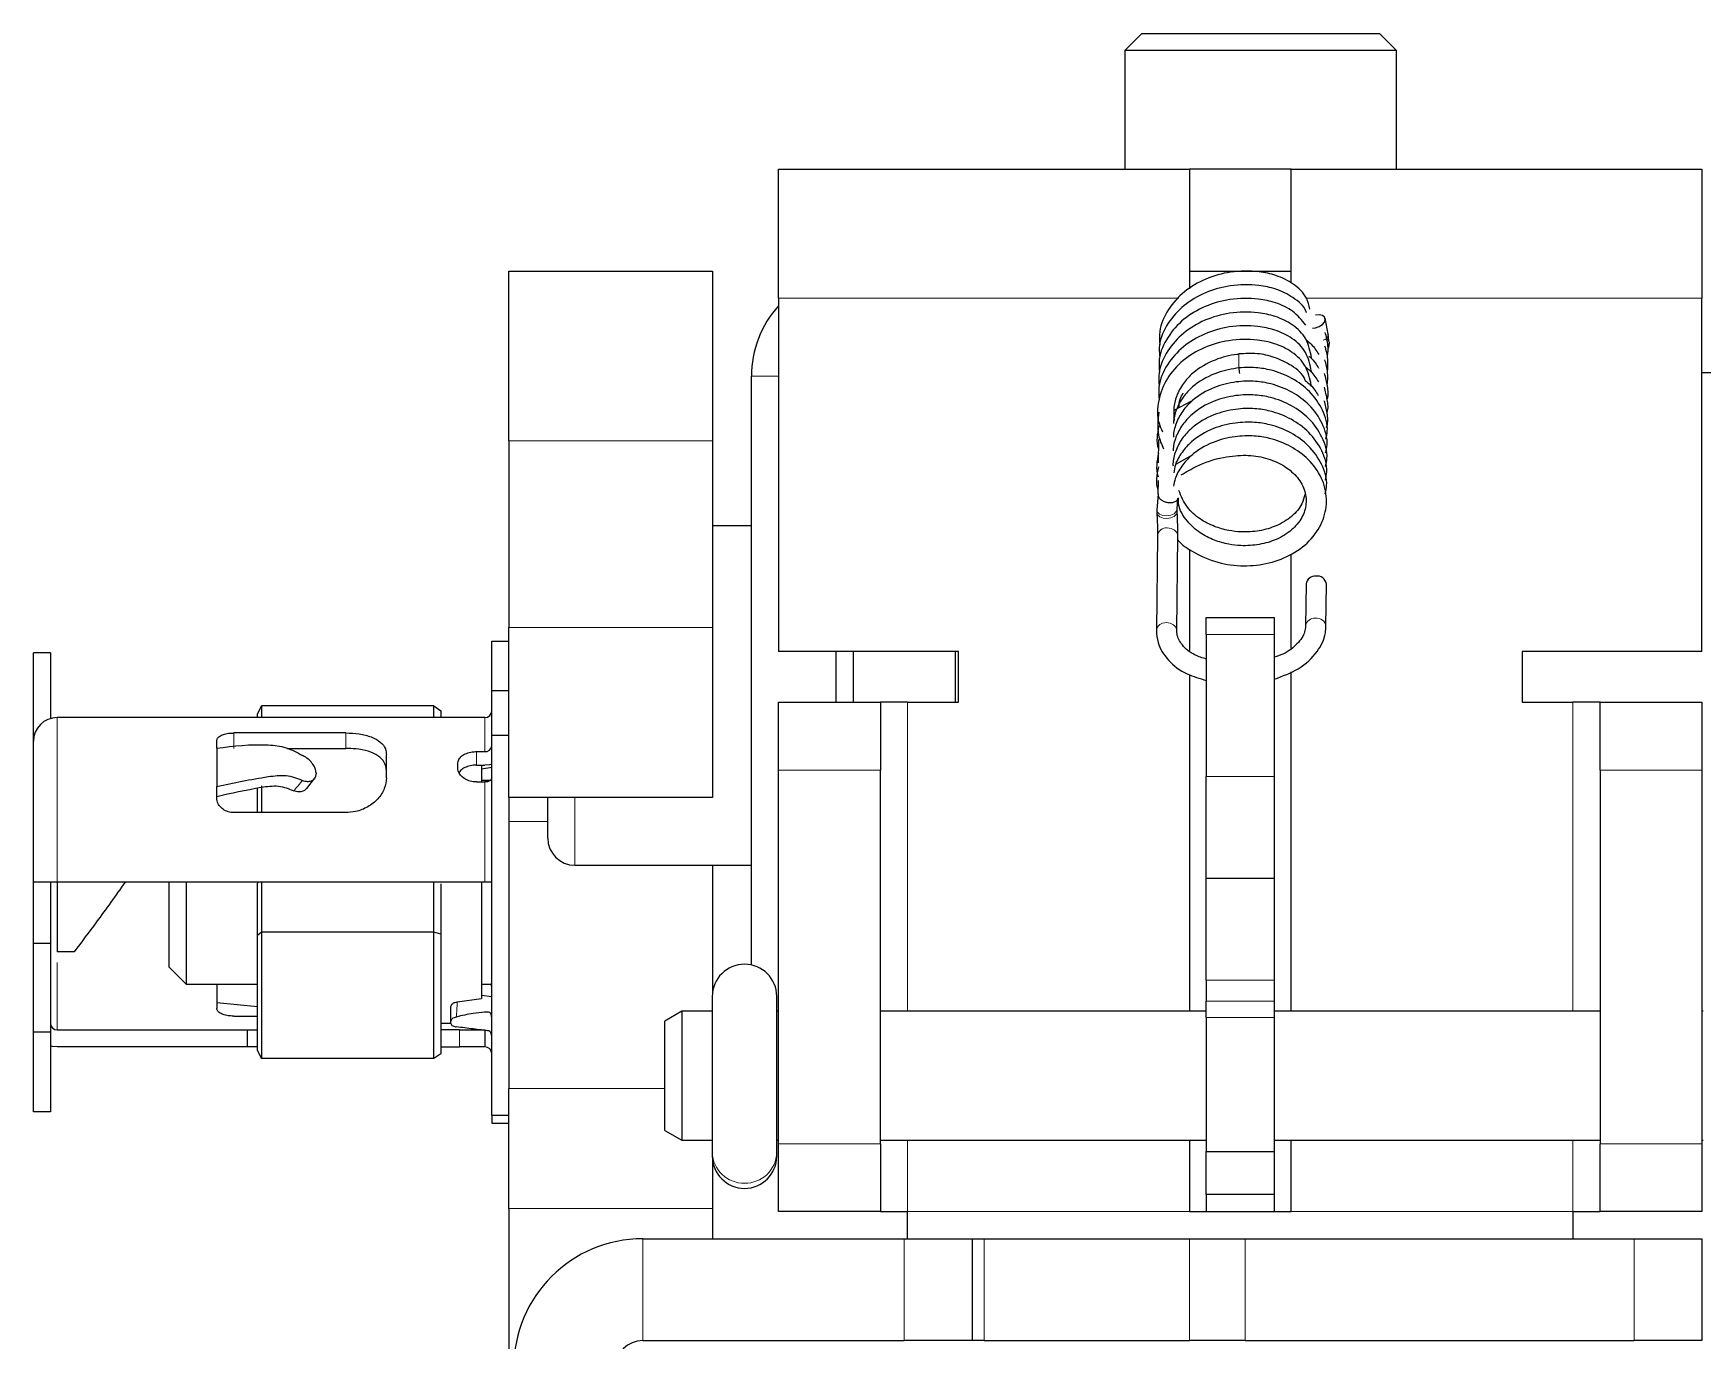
# Model space of a CAD drawing. Header units: millimetres. Extents: x -827 to 1057, y -90 to 1990.
# Drawn here: x -743.2 to -694.03, y -43.74 to -5.24 of the extents above; entities that cross this region are included whole.
import ezdxf

# ---------------------------------------------------------------- set-up
doc = ezdxf.new("R2010")
doc.units = ezdxf.units.MM

msp = doc.modelspace()

# ---------------------------------------------------------------- linework, layer by layer
at = {"color": 7, "linetype": 'Continuous', "lineweight": 25}
for p, q in [((-710.545, -5.237), (-711.045, -5.737)), ((-710.545, -5.237), (-706.741, -5.237)), ((-706.741, -5.237), (-703.545, -5.237)), ((-703.045, -5.737), (-703.545, -5.237)), ((-711.045, -5.737), (-711.045, -9.237)), ((-706.697, -5.737), (-711.045, -5.737)), ((-703.045, -5.737), (-706.697, -5.737)), ((-703.045, -9.237), (-703.045, -5.737)), ((-721.245, -13.037), (-721.245, -9.237)), ((-721.245, -9.237), (-709.145, -9.237)), ((-709.145, -9.237), (-709.145, -12.756)), ((-706.145, -9.237), (-709.145, -9.237)), ((-706.145, -9.237), (-694.045, -9.237)), ((-706.145, -12.579), (-706.145, -9.237)), ((-694.045, -9.237), (-694.045, -13.037)), ((-729.195, -12.237), (-723.195, -12.237)), ((-729.195, -17.237), (-729.195, -12.237)), ((-723.195, -12.237), (-723.195, -17.237)), ((-709.145, -12.237), (-706.145, -12.237)), ((-721.245, -13.037), (-721.245, -23.437)), ((-694.045, -23.437), (-694.045, -13.037)), ((-705.051, -14.095), (-705.146, -13.626)), ((-705.046, -14.174), (-705.051, -14.095)), ((-693.545, -15.237), (-694.045, -15.237)), ((-722.045, -32.674), (-722.045, -15.337)), ((-709.588, -16.338), (-709.069, -16.057)), ((-710.049, -17.199), (-710.061, -17.88)), ((-729.195, -17.237), (-729.195, -22.737)), ((-723.195, -17.237), (-723.195, -22.737)), ((-709.544, -17.925), (-709.028, -17.64)), ((-710.063, -18.408), (-710.069, -18.811)), ((-710.065, -18.799), (-710.106, -19.274)), ((-709.507, -19.241), (-709.48, -18.934)), ((-710.106, -19.274), (-710.101, -19.353)), ((-709.502, -19.319), (-709.507, -19.241)), ((-722.045, -19.737), (-723.195, -19.737)), ((-710.084, -20.034), (-710.116, -22.824)), ((-709.516, -22.831), (-709.484, -20.041)), ((-709.145, -20.425), (-709.145, -23.412)), ((-706.145, -23.339), (-706.145, -20.576)), ((-705.706, -21.453), (-705.72, -22.692)), ((-705.12, -22.699), (-705.106, -21.46)), ((-708.645, -22.437), (-706.645, -22.437)), ((-708.645, -22.937), (-708.645, -22.437)), ((-706.645, -22.437), (-706.645, -22.937)), ((-729.195, -27.737), (-729.195, -22.737)), ((-723.195, -22.737), (-723.195, -27.737)), ((-708.645, -22.937), (-708.645, -27.121)), ((-706.645, -22.937), (-706.645, -27.121)), ((-705.72, -22.68), (-705.72, -22.692)), ((-742.695, -23.479), (-743.195, -23.479)), ((-743.195, -26.087), (-743.195, -23.479)), ((-742.695, -23.479), (-742.695, -25.416)), ((-729.695, -23.137), (-729.195, -23.137)), ((-729.695, -24.604), (-729.695, -23.137)), ((-715.945, -23.437), (-721.245, -23.437)), ((-719.545, -24.937), (-719.545, -23.437)), ((-719.045, -23.437), (-719.045, -24.937)), ((-716.045, -23.437), (-716.045, -24.937)), ((-715.945, -24.937), (-715.945, -23.437)), ((-694.045, -23.437), (-699.345, -23.437)), ((-699.345, -23.437), (-699.345, -24.937)), ((-706.145, -34.037), (-706.145, -24.039)), ((-709.145, -24.122), (-709.145, -34.037)), ((-736.595, -25.291), (-736.48, -25.044)), ((-736.48, -25.044), (-736.48, -25.387)), ((-731.395, -25.044), (-736.48, -25.044)), ((-731.395, -25.387), (-731.395, -25.044)), ((-731.395, -25.044), (-731.195, -25.186)), ((-729.695, -25.915), (-729.695, -24.604)), ((-729.195, -24.604), (-729.695, -24.604)), ((-721.245, -24.937), (-718.245, -24.937)), ((-721.245, -26.937), (-721.245, -24.937)), ((-718.245, -24.937), (-718.245, -26.937)), ((-717.445, -24.937), (-718.245, -24.937)), ((-717.445, -24.937), (-715.945, -24.937)), ((-699.345, -24.937), (-697.845, -24.937)), ((-697.045, -24.937), (-697.845, -24.937)), ((-697.045, -26.937), (-697.045, -24.937)), ((-697.045, -24.937), (-694.045, -24.937)), ((-694.045, -24.937), (-694.045, -26.937)), ((-736.895, -25.387), (-742.495, -25.387)), ((-729.895, -25.387), (-736.895, -25.387)), ((-736.595, -25.387), (-736.595, -25.291)), ((-731.195, -25.186), (-731.195, -25.387)), ((-733.995, -25.841), (-737.295, -25.841)), ((-729.695, -37.095), (-729.695, -25.915)), ((-729.195, -25.915), (-729.695, -25.915)), ((-743.195, -30.237), (-743.195, -26.087)), ((-737.795, -26.289), (-737.795, -26.076)), ((-737.795, -26.289), (-737.795, -27.42)), ((-735.714, -26.294), (-733.995, -26.294)), ((-732.795, -27.163), (-732.795, -26.485)), ((-730.145, -26.389), (-729.895, -26.389)), ((-734.868, -27.016), (-734.868, -27.044)), ((-730.695, -26.867), (-730.695, -26.749)), ((-730.145, -26.786), (-729.895, -26.786)), ((-729.995, -26.786), (-729.995, -27.284)), ((-729.695, -26.86), (-729.995, -26.904)), ((-721.245, -37.937), (-721.245, -26.937)), ((-718.245, -37.937), (-718.245, -26.937)), ((-697.045, -26.937), (-697.045, -37.937)), ((-694.045, -26.937), (-694.045, -37.937)), ((-737.795, -27.745), (-737.795, -27.42)), ((-736.595, -28.187), (-736.595, -27.458)), ((-736.48, -27.397), (-736.48, -28.187)), ((-735.185, -27.52), (-735.148, -27.473)), ((-735.144, -27.476), (-734.912, -27.182)), ((-730.145, -27.284), (-729.895, -27.284)), ((-729.737, -27.237), (-729.995, -27.237)), ((-708.645, -30.121), (-708.645, -27.121)), ((-706.645, -27.121), (-706.645, -30.121)), ((-723.195, -27.737), (-729.195, -27.737)), ((-729.195, -27.737), (-729.195, -28.449)), ((-728.045, -28.937), (-728.045, -27.737)), ((-733.995, -28.187), (-737.295, -28.187)), ((-729.195, -28.449), (-729.195, -36.307)), ((-727.245, -29.737), (-722.045, -29.737)), ((-723.195, -29.737), (-723.195, -33.541)), ((-742.495, -30.237), (-743.195, -30.237)), ((-743.195, -32.043), (-743.195, -30.237)), ((-742.695, -30.237), (-742.695, -32.043)), ((-740.495, -30.237), (-742.495, -30.237)), ((-729.895, -30.237), (-740.495, -30.237)), ((-739.195, -32.737), (-739.195, -30.237)), ((-738.695, -30.237), (-738.695, -33.237)), ((-736.566, -30.237), (-736.595, -30.266)), ((-736.595, -31.805), (-736.595, -30.266)), ((-736.48, -30.237), (-736.48, -31.706)), ((-731.395, -31.706), (-731.395, -30.237)), ((-731.195, -30.283), (-731.195, -31.763)), ((-729.995, -30.237), (-729.995, -33.66)), ((-729.695, -30.237), (-729.895, -30.237)), ((-708.645, -30.121), (-706.645, -30.121)), ((-708.645, -33.121), (-708.645, -30.121)), ((-706.645, -30.121), (-706.645, -33.121)), ((-736.48, -31.706), (-736.595, -31.805)), ((-736.595, -35.183), (-736.595, -31.805)), ((-736.48, -31.706), (-736.48, -35.43)), ((-731.395, -31.706), (-736.48, -31.706)), ((-731.395, -35.43), (-731.395, -31.706)), ((-731.195, -31.763), (-731.395, -31.706)), ((-731.195, -31.763), (-731.195, -35.287)), ((-742.695, -32.043), (-743.195, -32.043)), ((-743.195, -34.653), (-743.195, -32.043)), ((-742.695, -32.043), (-742.695, -34.653)), ((-741.995, -32.287), (-742.495, -32.287)), ((-739.195, -32.737), (-738.695, -33.237)), ((-738.695, -33.237), (-736.595, -33.237)), ((-737.795, -33.237), (-737.795, -33.778)), ((-729.995, -33.237), (-729.695, -33.237)), ((-708.645, -33.121), (-708.645, -33.738)), ((-706.645, -33.121), (-706.645, -33.738)), ((-737.795, -33.778), (-737.795, -33.942)), ((-737.795, -33.778), (-736.595, -33.897)), ((-730.709, -33.76), (-729.995, -33.66)), ((-729.695, -33.613), (-729.995, -33.57)), ((-723.197, -33.602), (-723.197, -38.194)), ((-721.297, -38.194), (-721.297, -33.602)), ((-708.645, -34.221), (-708.645, -33.738)), ((-706.645, -33.738), (-706.645, -34.221)), ((-737.295, -34.179), (-736.595, -34.179)), ((-731.195, -34.387), (-730.895, -34.387)), ((-730.895, -34.399), (-730.895, -34.324)), ((-724.095, -34.037), (-724.595, -34.326)), ((-724.595, -37.548), (-724.595, -34.326)), ((-723.197, -34.037), (-724.095, -34.037)), ((-724.095, -34.037), (-724.095, -37.837)), ((-721.245, -34.037), (-721.297, -34.037)), ((-708.645, -34.037), (-718.245, -34.037)), ((-708.645, -34.221), (-708.645, -38.163)), ((-697.045, -34.037), (-706.645, -34.037)), ((-706.645, -34.221), (-706.645, -38.163)), ((-694.007, -34.037), (-694.045, -34.037)), ((-743.195, -36.995), (-743.195, -34.653)), ((-742.695, -34.653), (-743.195, -34.653)), ((-742.695, -34.653), (-742.695, -36.995)), ((-742.495, -34.587), (-736.895, -34.587)), ((-736.895, -34.587), (-736.895, -35.087)), ((-736.895, -34.587), (-736.595, -34.587)), ((-730.645, -34.587), (-731.195, -34.587)), ((-730.645, -34.587), (-729.895, -34.587)), ((-729.895, -34.587), (-729.895, -35.087)), ((-736.895, -35.087), (-742.495, -35.087)), ((-736.595, -35.087), (-736.895, -35.087)), ((-736.48, -35.43), (-736.595, -35.183)), ((-731.195, -35.287), (-731.395, -35.43)), ((-731.195, -35.087), (-730.645, -35.087)), ((-729.895, -35.087), (-730.645, -35.087)), ((-731.395, -35.43), (-736.48, -35.43)), ((-729.195, -39.843), (-729.195, -36.307)), ((-742.695, -36.995), (-743.195, -36.995)), ((-729.695, -37.095), (-729.195, -37.095)), ((-729.695, -37.095), (-729.695, -37.337)), ((-729.695, -37.337), (-729.195, -37.337)), ((-724.595, -37.548), (-724.095, -37.837)), ((-724.095, -37.837), (-723.197, -37.837)), ((-721.297, -37.837), (-721.245, -37.837)), ((-718.245, -37.837), (-708.645, -37.837)), ((-709.145, -37.837), (-709.145, -39.937)), ((-706.645, -37.837), (-697.045, -37.837)), ((-706.145, -39.937), (-706.145, -37.837)), ((-694.045, -37.837), (-694.007, -37.837)), ((-723.197, -38.194), (-723.197, -38.302)), ((-721.297, -38.302), (-721.297, -38.194)), ((-721.245, -39.937), (-721.245, -37.937)), ((-718.245, -37.937), (-718.245, -39.937)), ((-708.645, -38.163), (-706.645, -38.163)), ((-708.645, -39.437), (-708.645, -38.163)), ((-706.645, -38.163), (-706.645, -39.437)), ((-697.045, -39.937), (-697.045, -37.937)), ((-694.045, -37.937), (-694.045, -39.937)), ((-723.195, -38.363), (-723.195, -39.843)), ((-706.645, -39.437), (-708.645, -39.437)), ((-708.645, -39.437), (-708.645, -39.937)), ((-706.645, -39.437), (-706.645, -39.937)), ((-729.195, -39.843), (-729.195, -44.46)), ((-723.195, -39.843), (-723.195, -40.737)), ((-718.245, -39.937), (-721.245, -39.937)), ((-718.245, -39.937), (-717.445, -39.937)), ((-717.445, -40.737), (-717.445, -39.937)), ((-709.145, -39.937), (-708.645, -39.937)), ((-708.645, -39.937), (-706.645, -39.937)), ((-706.645, -39.937), (-706.145, -39.937)), ((-697.845, -39.937), (-697.845, -40.737)), ((-697.845, -39.937), (-697.045, -39.937)), ((-694.045, -39.937), (-697.045, -39.937)), ((-725.245, -40.737), (-717.545, -40.737)), ((-717.545, -40.737), (-715.545, -40.737)), ((-715.545, -40.737), (-715.545, -43.737)), ((-715.545, -40.737), (-715.184, -40.737)), ((-715.184, -40.737), (-709.142, -40.737)), ((-709.142, -40.737), (-707.504, -40.737)), ((-707.504, -40.737), (-696.045, -40.737)), ((-696.045, -40.737), (-694.045, -40.737)), ((-694.045, -40.737), (-694.045, -43.737)), ((-725.245, -43.737), (-717.545, -43.737)), ((-715.545, -43.737), (-717.545, -43.737)), ((-715.184, -43.737), (-715.545, -43.737)), ((-715.184, -43.737), (-709.142, -43.737)), ((-707.504, -43.737), (-709.142, -43.737)), ((-707.504, -43.737), (-696.045, -43.737)), ((-694.045, -43.737), (-696.045, -43.737))]:
    msp.add_line(p, q, dxfattribs=at)
at = {"color": 8, "linetype": 'Continuous', "lineweight": 18}
for p, q in [((-709.458, -13.037), (-721.245, -13.037)), ((-694.045, -13.037), (-705.695, -13.037)), ((-721.245, -15.337), (-722.045, -15.337)), ((-723.195, -17.237), (-729.195, -17.237)), ((-729.195, -22.737), (-723.195, -22.737)), ((-706.645, -22.937), (-708.645, -22.937)), ((-717.445, -34.037), (-717.445, -24.937)), ((-697.845, -24.937), (-697.845, -34.037)), ((-742.495, -25.387), (-742.495, -30.237)), ((-729.895, -26.389), (-729.895, -25.387)), ((-737.295, -25.841), (-737.295, -26.294)), ((-733.995, -26.294), (-733.995, -25.841)), ((-730.145, -26.389), (-730.145, -26.786)), ((-718.245, -26.937), (-721.245, -26.937)), ((-694.045, -26.937), (-697.045, -26.937)), ((-729.895, -30.237), (-729.895, -27.284)), ((-708.645, -27.121), (-706.645, -27.121)), ((-727.245, -27.737), (-727.245, -29.737)), ((-728.045, -28.449), (-729.195, -28.449)), ((-742.495, -32.596), (-742.495, -34.587)), ((-706.645, -33.121), (-708.645, -33.121)), ((-708.645, -33.738), (-706.645, -33.738)), ((-706.645, -34.221), (-708.645, -34.221)), ((-730.645, -35.087), (-730.645, -34.587)), ((-729.195, -36.307), (-724.595, -36.307)), ((-717.445, -39.937), (-717.445, -37.837)), ((-697.845, -37.837), (-697.845, -39.937)), ((-721.245, -37.937), (-718.245, -37.937)), ((-697.045, -37.937), (-694.045, -37.937)), ((-723.195, -39.843), (-729.195, -39.843)), ((-709.145, -39.937), (-717.445, -39.937)), ((-697.845, -39.937), (-706.145, -39.937)), ((-725.245, -43.737), (-725.245, -40.737)), ((-717.545, -43.737), (-717.545, -40.737)), ((-715.184, -40.737), (-715.184, -43.737)), ((-709.142, -43.737), (-709.142, -40.737)), ((-707.504, -40.737), (-707.504, -43.737)), ((-696.045, -43.737), (-696.045, -40.737))]:
    msp.add_line(p, q, dxfattribs=at)
at = {"color": 7, "linetype": 'Continuous', "lineweight": 25, "flags": 128}
for points in [[(-705.519, -13.919), (-705.432, -13.911), (-705.321, -13.874), (-705.226, -13.813), (-705.163, -13.74), (-705.14, -13.664), (-705.161, -13.598), (-705.223, -13.55), (-705.317, -13.53), (-705.427, -13.54), (-705.427, -13.54)], [(-729.695, -26.763), (-729.758, -26.775), (-729.895, -26.786)], [(-729.695, -27.163), (-729.699, -27.186), (-729.71, -27.209), (-729.729, -27.23), (-729.754, -27.249), (-729.784, -27.264), (-729.819, -27.275), (-729.856, -27.282), (-729.895, -27.284)], [(-742.495, -35.087), (-742.632, -35.073), (-742.695, -35.058)]]:
    msp.add_lwpolyline(points, dxfattribs=at)
at = {"color": 8, "linetype": 'Continuous', "lineweight": 18, "flags": 128}
for points in [[(-710.106, -19.274), (-710.084, -19.337), (-710.02, -19.395), (-709.923, -19.433), (-709.808, -19.443)], [(-710.101, -19.353), (-710.08, -19.415), (-710.015, -19.474), (-709.919, -19.511), (-709.804, -19.522)], [(-709.808, -19.443), (-709.694, -19.426), (-709.596, -19.383), (-709.53, -19.32), (-709.507, -19.248), (-709.507, -19.242)], [(-709.804, -19.522), (-709.689, -19.504), (-709.591, -19.461), (-709.526, -19.399), (-709.502, -19.327), (-709.502, -19.319)], [(-709.797, -19.803), (-709.681, -19.817), (-709.581, -19.865), (-709.512, -19.94), (-709.484, -20.029), (-709.484, -20.041)], [(-709.829, -22.592), (-709.713, -22.607), (-709.613, -22.655), (-709.544, -22.729), (-709.516, -22.818), (-709.516, -22.828)]]:
    msp.add_lwpolyline(points, dxfattribs=at)
at = {"color": 7, "linetype": 'Continuous', "lineweight": 25}
for centre, radius, start, end in [((-718.945, -15.337), 3.1, 137.8966, 180), ((-706.638, -15.078), 1.046, 179.973, 189.7354), ((-705.44, -21.489), 0.269, 85.5691, 172.3026), ((-705.377, -21.491), 0.273, 6.6151, 98.7402), ((-742.495, -26.087), 0.7, 90, 180), ((-729.895, -25.187), 0.2, 270, 0), ((-729.877, -26.207), 0.183, 264.1876, 352.6661), ((-727.245, -28.937), 0.8, 180, 270), ((-722.247, -33.602), 0.95, 0, 180), ((-729.794, -33.318), 0.0996, 3.9279, 54.4668), ((-742.495, -34.387), 0.2, 180, 270), ((-729.895, -35.287), 0.2, 0, 90), ((-722.247, -38.302), 0.95, 180, 0), ((-725.245, -44.537), 3.8, 90, 180), ((-725.245, -44.537), 0.8, 90, 180)]:
    msp.add_arc(centre, radius, start, end, dxfattribs=at)
at = {"color": 8, "linetype": 'Continuous', "lineweight": 18}
for centre, radius, start, end in [((-705.244, -14.081), 0.194, 281.1668, 355.7803), ((-705.193, -14.176), 0.147, 305.3795, 0.9915), ((-701.895, -14.772), 5.797, 179.2385, 183.0182), ((-709.817, -20.07), 0.269, 85.5691, 172.3026), ((-709.85, -22.86), 0.269, 85.5707, 172.2847), ((-705.453, -22.731), 0.272, 85.8485, 169.1064), ((-705.392, -22.731), 0.273, 6.6252, 98.7392), ((-722.268, -38.171), 0.929, 181.3842, 271.3203), ((-722.226, -38.171), 0.929, 268.6797, 358.6158)]:
    msp.add_arc(centre, radius, start, end, dxfattribs=at)
at = {"color": 7, "linetype": 'Continuous', "lineweight": 25}
for points, knots in [([(-705.599, -13.355), (-705.623, -13.245), (-705.689, -12.951), (-706.051, -12.61), (-706.55, -12.36), (-707.181, -12.221), (-707.913, -12.231), (-708.676, -12.444), (-709.319, -12.825), (-709.794, -13.36), (-710.049, -13.916), (-710.027, -14.276), (-710.019, -14.408)], [0, 0, 0, 0, 0.063333, 0.16851, 0.262688, 0.342003, 0.46736, 0.58109, 0.694609, 0.810179, 0.930447, 1, 1, 1, 1]), ([(-705.696, -13.458), (-705.698, -13.45), (-705.754, -13.264), (-706.069, -13.014), (-706.557, -12.76), (-707.192, -12.624), (-707.922, -12.635), (-708.685, -12.849), (-709.328, -13.231), (-709.799, -13.767), (-710.048, -14.297), (-710.03, -14.631), (-710.024, -14.737)], [0, 0, 0, 0, 0.004993, 0.1184, 0.219918, 0.305422, 0.440621, 0.56324, 0.685592, 0.810243, 0.939925, 1, 1, 1, 1]), ([(-705.715, -13.831), (-705.832, -13.683), (-706.054, -13.403), (-706.572, -13.164), (-707.199, -13.026), (-707.932, -13.039), (-708.694, -13.254), (-709.336, -13.637), (-709.808, -14.173), (-710.06, -14.728), (-710.037, -15.087), (-710.028, -15.217)], [0, 0, 0, 0, 0.111414, 0.212113, 0.296936, 0.431116, 0.552769, 0.67412, 0.797839, 0.926514, 1, 1, 1, 1]), ([(-705.544, -14.79), (-705.584, -14.597), (-705.662, -14.219), (-706.073, -13.81), (-706.579, -13.564), (-707.21, -13.429), (-707.942, -13.442), (-708.704, -13.659), (-709.344, -14.042), (-709.815, -14.58), (-710.065, -15.135), (-710.041, -15.493), (-710.033, -15.622)], [0, 0, 0, 0, 0.105289, 0.205903, 0.295917, 0.37175, 0.491758, 0.600525, 0.708989, 0.819647, 0.934706, 1, 1, 1, 1]), ([(-705.553, -15.596), (-705.595, -15.401), (-705.675, -15.021), (-706.09, -14.611), (-706.597, -14.367), (-707.23, -14.233), (-707.961, -14.249), (-708.723, -14.468), (-709.358, -14.854), (-709.839, -15.394), (-710.08, -16.037), (-710.109, -16.594), (-709.976, -16.886), (-709.938, -16.968)], [0, 0, 0, 0, 0.097442, 0.189485, 0.271783, 0.341134, 0.450972, 0.550456, 0.6496, 0.750897, 0.856158, 0.95975, 1, 1, 1, 1]), ([(-705.549, -15.193), (-705.589, -14.999), (-705.668, -14.62), (-706.081, -14.21), (-706.588, -13.966), (-707.22, -13.831), (-707.952, -13.846), (-708.713, -14.064), (-709.353, -14.448), (-709.822, -14.986), (-710.071, -15.541), (-710.046, -15.898), (-710.037, -16.027)], [0, 0, 0, 0, 0.1058838, 0.2064801, 0.2964527, 0.37226, 0.492276, 0.6010148, 0.7094154, 0.8200901, 0.9351311, 1, 1, 1, 1]), ([(-705.071, -14.737), (-705.062, -14.634), (-705.041, -14.401), (-705.109, -14.17), (-705.147, -14.042)], [0, 0, 0, 0, 0.443375, 1, 1, 1, 1]), ([(-705.035, -14.315), (-705.035, -14.315), (-705.035, -14.315), (-705.037, -14.294), (-705.041, -14.25), (-705.045, -14.199), (-705.046, -14.174)], [0, 0, 0, 0, 0.09133, 0.306343, 0.65458, 1, 1, 1, 1]), ([(-707.692, -14.693), (-707.708, -14.694), (-707.946, -14.711), (-708.431, -14.841), (-708.978, -15.152), (-709.34, -15.545), (-709.538, -15.911), (-709.62, -16.299), (-709.602, -16.524), (-709.593, -16.637)], [0, 0, 0, 0, 0.0151647, 0.2172605, 0.4503418, 0.5825496, 0.7206233, 0.8592288, 1, 1, 1, 1]), ([(-705.732, -15.458), (-705.735, -15.45), (-705.793, -15.265), (-706.112, -15.017), (-706.604, -14.771), (-707.145, -14.647), (-707.506, -14.667), (-707.689, -14.678)], [0, 0, 0, 0, 0.01249, 0.301593, 0.560015, 0.777814, 1, 1, 1, 1]), ([(-705.696, -14.271), (-705.647, -14.311), (-705.494, -14.436), (-705.398, -14.587), (-705.333, -14.69)], [0, 0, 0, 0, 0.3180891, 1, 1, 1, 1]), ([(-705.627, -14.737), (-705.605, -14.755), (-705.479, -14.861), (-705.401, -14.988), (-705.337, -15.093)], [0, 0, 0, 0, 0.174816, 1, 1, 1, 1]), ([(-705.077, -15.199), (-705.066, -15.075), (-705.043, -14.822), (-705.115, -14.572), (-705.151, -14.445)], [0, 0, 0, 0, 0.492215, 1, 1, 1, 1]), ([(-705.064, -14.526), (-705.059, -14.517), (-705.045, -14.494), (-705.034, -14.457), (-705.027, -14.423), (-705.023, -14.393), (-705.021, -14.364), (-705.02, -14.334), (-705.02, -14.319)], [0, 0, 0, 0, 0.097418, 0.258661, 0.384306, 0.517978, 0.767153, 1, 1, 1, 1]), ([(-705.125, -17.192), (-705.107, -17.113), (-705.041, -16.824), (-705.194, -16.322), (-705.561, -15.783), (-706.101, -15.38), (-706.661, -15.156), (-707.215, -15.066), (-707.782, -15.082), (-708.442, -15.241), (-708.986, -15.558), (-709.349, -15.951), (-709.54, -16.314), (-709.613, -16.591), (-709.608, -16.714), (-709.607, -16.724)], [0, 0, 0, 0, 0.042308, 0.15415, 0.2638, 0.362621, 0.46011, 0.525142, 0.605685, 0.698744, 0.806146, 0.867056, 0.930656, 0.994491, 1, 1, 1, 1]), ([(-705.767, -15.021), (-705.698, -15.077), (-705.52, -15.219), (-705.41, -15.391), (-705.342, -15.496)], [0, 0, 0, 0, 0.391046, 1, 1, 1, 1]), ([(-705.081, -15.602), (-705.07, -15.477), (-705.047, -15.224), (-705.12, -14.973), (-705.156, -14.848)], [0, 0, 0, 0, 0.497485, 1, 1, 1, 1]), ([(-705.13, -17.594), (-705.112, -17.514), (-705.046, -17.224), (-705.2, -16.721), (-705.569, -16.182), (-706.11, -15.781), (-706.67, -15.558), (-707.225, -15.469), (-707.792, -15.486), (-708.451, -15.645), (-708.995, -15.963), (-709.357, -16.357), (-709.547, -16.721), (-709.619, -16.995), (-709.614, -17.117), (-709.614, -17.125)], [0, 0, 0, 0, 0.0427725, 0.1546872, 0.2643743, 0.3632218, 0.4607896, 0.5258585, 0.6064299, 0.6994983, 0.8069872, 0.8679354, 0.9315648, 0.9954165, 1, 1, 1, 1]), ([(-705.732, -15.458), (-705.678, -15.502), (-705.515, -15.633), (-705.414, -15.792), (-705.347, -15.899)], [0, 0, 0, 0, 0.334031, 1, 1, 1, 1]), ([(-705.09, -16.406), (-705.09, -16.405), (-705.042, -16.284), (-705.073, -16.023), (-705.135, -15.776), (-705.165, -15.653)], [0, 0, 0, 0, 0.002516, 0.506423, 1, 1, 1, 1]), ([(-705.085, -16.005), (-705.085, -16.005), (-705.038, -15.884), (-705.068, -15.623), (-705.13, -15.374), (-705.161, -15.251)], [0, 0, 0, 0, 0.000172, 0.502667, 1, 1, 1, 1]), ([(-705.134, -17.996), (-705.116, -17.915), (-705.051, -17.624), (-705.207, -17.12), (-705.577, -16.582), (-706.119, -16.182), (-706.68, -15.959), (-707.235, -15.871), (-707.802, -15.889), (-708.461, -16.049), (-709.004, -16.369), (-709.365, -16.763), (-709.554, -17.127), (-709.626, -17.4), (-709.62, -17.52), (-709.62, -17.527)], [0, 0, 0, 0, 0.043237, 0.1552257, 0.2649495, 0.3638258, 0.4614723, 0.5265782, 0.6071782, 0.7002566, 0.8078339, 0.8688208, 0.9324793, 0.9963487, 1, 1, 1, 1]), ([(-709.447, -16.262), (-709.447, -16.175), (-709.447, -16.021), (-709.36, -15.885), (-709.322, -15.825)], [0, 0, 0, 0, 0.563743, 1, 1, 1, 1]), ([(-705.109, -16.842), (-705.103, -16.829), (-705.049, -16.696), (-705.076, -16.424), (-705.139, -16.178), (-705.17, -16.056)], [0, 0, 0, 0, 0.051584, 0.533192, 1, 1, 1, 1]), ([(-710.039, -16.393), (-710.07, -16.62), (-710.119, -16.991), (-709.964, -17.339), (-709.904, -17.474)], [0, 0, 0, 0, 0.612736, 1, 1, 1, 1]), ([(-705.139, -18.397), (-705.121, -18.315), (-705.056, -18.024), (-705.213, -17.52), (-705.585, -16.982), (-706.127, -16.582), (-706.689, -16.361), (-707.245, -16.273), (-707.812, -16.292), (-708.47, -16.454), (-709.013, -16.774), (-709.373, -17.169), (-709.562, -17.533), (-709.634, -17.819), (-709.626, -17.951), (-709.625, -17.97)], [0, 0, 0, 0, 0.043364, 0.154562, 0.263475, 0.361617, 0.458588, 0.523228, 0.603234, 0.695603, 0.802439, 0.862993, 0.926189, 0.989583, 1, 1, 1, 1]), ([(-705.143, -18.799), (-705.125, -18.716), (-705.061, -18.423), (-705.219, -17.919), (-705.593, -17.382), (-706.136, -16.983), (-706.699, -16.763), (-707.254, -16.676), (-707.821, -16.696), (-708.479, -16.858), (-709.023, -17.18), (-709.378, -17.574), (-709.56, -17.899), (-709.592, -18.104), (-709.605, -18.184)], [0, 0, 0, 0, 0.04529, 0.16028, 0.272871, 0.374324, 0.474616, 0.541455, 0.624163, 0.719631, 0.830128, 0.892746, 0.958084, 1, 1, 1, 1]), ([(-710.044, -16.796), (-710.09, -17.026), (-710.137, -17.26), (-710.055, -17.48), (-710.054, -17.483)], [0, 0, 0, 0, 0.985359, 1, 1, 1, 1]), ([(-709.485, -20.156), (-709.48, -20.162), (-709.374, -20.296), (-708.987, -20.55), (-708.345, -20.842), (-707.546, -20.947), (-706.784, -20.862), (-706.084, -20.588), (-705.521, -20.145), (-705.168, -19.572), (-705.064, -18.94), (-705.216, -18.319), (-705.603, -17.781), (-706.144, -17.384), (-706.708, -17.164), (-707.264, -17.078), (-707.831, -17.099), (-708.488, -17.263), (-709.032, -17.585), (-709.386, -17.98), (-709.564, -18.299), (-709.596, -18.499), (-709.608, -18.573)], [0, 0, 0, 0, 0.002052, 0.044802, 0.111657, 0.171853, 0.231635, 0.292253, 0.355355, 0.417763, 0.478389, 0.541427, 0.60313, 0.658728, 0.713717, 0.750355, 0.795682, 0.847989, 0.908576, 0.942903, 0.978714, 1, 1, 1, 1]), ([(-710.053, -17.602), (-710.1, -17.835), (-710.147, -18.071), (-710.064, -18.292), (-710.063, -18.294)], [0, 0, 0, 0, 0.989365, 1, 1, 1, 1]), ([(-709.381, -18.237), (-709.234, -18.15), (-708.862, -17.93), (-708.324, -17.744), (-707.808, -17.671), (-707.384, -17.653), (-706.888, -17.723), (-706.37, -17.941), (-705.971, -18.267), (-705.732, -18.665), (-705.679, -19.09), (-705.808, -19.507), (-706.111, -19.876), (-706.554, -20.15), (-707.077, -20.307), (-707.566, -20.338), (-708.015, -20.286), (-708.429, -20.168), (-708.862, -19.946), (-709.24, -19.593), (-709.473, -19.221), (-709.466, -18.981), (-709.465, -18.918)], [0, 0, 0, 0, 0.055596, 0.140078, 0.172952, 0.200821, 0.255696, 0.31011, 0.365013, 0.421726, 0.477431, 0.531435, 0.587776, 0.643286, 0.693678, 0.74371, 0.77672, 0.816999, 0.86302, 0.916065, 0.978165, 1, 1, 1, 1]), ([(-710.058, -18.005), (-710.105, -18.24), (-710.152, -18.476), (-710.068, -18.698), (-710.067, -18.7)], [0, 0, 0, 0, 0.991326, 1, 1, 1, 1]), ([(-710.06, -18.8), (-710.063, -18.808), (-710.076, -18.837), (-710.051, -18.899), (-709.989, -18.969), (-709.89, -19.027), (-709.813, -19.044), (-709.775, -19.052)], [0, 0, 0, 0, 0.077645, 0.308234, 0.538823, 0.769411, 1, 1, 1, 1]), ([(-709.775, -19.052), (-709.736, -19.055), (-709.658, -19.061), (-709.561, -19.032), (-709.495, -18.984), (-709.486, -18.942), (-709.482, -18.923)], [0, 0, 0, 0, 0.262864, 0.525728, 0.788592, 1, 1, 1, 1]), ([(-705.744, -18.818), (-705.766, -18.911), (-705.822, -19.146), (-706.113, -19.475), (-706.552, -19.748), (-707.076, -19.905), (-707.565, -19.935), (-708.014, -19.882), (-708.429, -19.763), (-708.856, -19.54), (-709.256, -19.188), (-709.386, -18.87), (-709.456, -18.699)], [0, 0, 0, 0, 0.076825, 0.193273, 0.307965, 0.41208, 0.515503, 0.583722, 0.666946, 0.762009, 0.871666, 1, 1, 1, 1]), ([(-710.101, -19.353), (-710.099, -19.405), (-710.094, -19.508), (-710.087, -19.695), (-710.084, -19.866), (-710.083, -19.978), (-710.083, -20.023), (-710.084, -20.034)], [0, 0, 0, 0, 0.24166, 0.475271, 0.711669, 0.92868, 1, 1, 1, 1]), ([(-709.484, -20.041), (-709.483, -19.994), (-709.483, -19.897), (-709.487, -19.7), (-709.494, -19.493), (-709.499, -19.377), (-709.502, -19.319)], [0, 0, 0, 0, 0.243086, 0.500781, 0.748307, 1, 1, 1, 1]), ([(-710.116, -22.824), (-710.106, -22.944), (-710.08, -23.258), (-709.786, -23.719), (-709.289, -24.109), (-708.841, -24.236), (-708.645, -24.292)], [0, 0, 0, 0, 0.178356, 0.465165, 0.765567, 1, 1, 1, 1]), ([(-708.645, -23.666), (-708.76, -23.629), (-709.074, -23.53), (-709.385, -23.247), (-709.508, -23.002), (-709.514, -22.864), (-709.516, -22.831)], [0, 0, 0, 0, 0.20072, 0.544447, 0.889913, 1, 1, 1, 1]), ([(-705.72, -22.692), (-705.726, -22.75), (-705.742, -22.916), (-705.937, -23.21), (-706.273, -23.486), (-706.558, -23.581), (-706.645, -23.61)], [0, 0, 0, 0, 0.186073, 0.531266, 0.856526, 1, 1, 1, 1]), ([(-706.645, -24.258), (-706.397, -24.165), (-705.877, -23.971), (-705.357, -23.483), (-705.141, -23.024), (-705.124, -22.765), (-705.12, -22.699)], [0, 0, 0, 0, 0.296749, 0.621112, 0.904633, 1, 1, 1, 1]), ([(-737.795, -26.076), (-737.79, -26.048), (-737.779, -25.991), (-737.693, -25.921), (-737.567, -25.871), (-737.426, -25.845), (-737.332, -25.842), (-737.295, -25.841)], [0, 0, 0, 0, 0.214373, 0.428779, 0.642592, 0.856666, 1, 1, 1, 1]), ([(-733.995, -25.841), (-733.86, -25.847), (-733.591, -25.858), (-733.231, -25.949), (-732.962, -26.098), (-732.816, -26.285), (-732.801, -26.426), (-732.795, -26.485)], [0, 0, 0, 0, 0.213238, 0.42649, 0.63916, 0.849598, 1, 1, 1, 1]), ([(-737.795, -26.289), (-737.296, -26.226), (-736.625, -26.141), (-735.731, -26.246), (-735.426, -26.418), (-735.271, -26.505)], [0, 0, 0, 0, 0.587693, 0.790818, 1, 1, 1, 1]), ([(-734.868, -27.016), (-734.873, -26.974), (-734.882, -26.891), (-734.958, -26.755), (-735.069, -26.632), (-735.181, -26.549), (-735.25, -26.515), (-735.271, -26.505)], [0, 0, 0, 0, 0.225883, 0.451767, 0.67765, 0.903524, 1, 1, 1, 1]), ([(-732.795, -26.955), (-732.807, -26.869), (-732.832, -26.698), (-733.03, -26.503), (-733.326, -26.371), (-733.665, -26.305), (-733.896, -26.297), (-733.995, -26.294)], [0, 0, 0, 0, 0.212376, 0.424979, 0.633479, 0.843609, 1, 1, 1, 1]), ([(-730.695, -26.749), (-730.689, -26.706), (-730.677, -26.621), (-730.583, -26.514), (-730.444, -26.436), (-730.289, -26.395), (-730.186, -26.391), (-730.145, -26.389)], [0, 0, 0, 0, 0.214305, 0.42865, 0.642279, 0.856223, 1, 1, 1, 1]), ([(-730.145, -27.284), (-730.207, -27.28), (-730.331, -27.27), (-730.495, -27.195), (-730.62, -27.088), (-730.686, -26.971), (-730.692, -26.897), (-730.695, -26.867)], [0, 0, 0, 0, 0.214393, 0.428789, 0.643061, 0.856854, 1, 1, 1, 1]), ([(-730.145, -26.786), (-730.207, -26.789), (-730.331, -26.797), (-730.493, -26.856), (-730.607, -26.929), (-730.639, -26.991), (-730.65, -27.013)], [0, 0, 0, 0, 0.2812395, 0.562484, 0.8435271, 1, 1, 1, 1]), ([(-737.795, -27.42), (-737.296, -27.312), (-736.625, -27.166), (-735.731, -27.055), (-735.426, -27.177), (-735.271, -27.239)], [0, 0, 0, 0, 0.587693, 0.790818, 1, 1, 1, 1]), ([(-737.795, -27.71), (-737.366, -27.613), (-736.774, -27.479), (-735.96, -27.364), (-735.669, -27.485), (-735.521, -27.546)], [0, 0, 0, 0, 0.56666, 0.780905, 1, 1, 1, 1]), ([(-735.185, -27.52), (-735.192, -27.525), (-735.227, -27.551), (-735.312, -27.578), (-735.426, -27.573), (-735.498, -27.552), (-735.521, -27.546)], [0, 0, 0, 0, 0.0886958, 0.4577393, 0.8266943, 1, 1, 1, 1]), ([(-735.271, -27.239), (-735.223, -27.251), (-735.125, -27.275), (-735, -27.255), (-734.91, -27.194), (-734.872, -27.116), (-734.869, -27.061), (-734.868, -27.044)], [0, 0, 0, 0, 0.225867, 0.451734, 0.677598, 0.903479, 1, 1, 1, 1]), ([(-732.795, -27.163), (-732.807, -27.27), (-732.832, -27.482), (-733.032, -27.788), (-733.33, -28.029), (-733.668, -28.166), (-733.898, -28.181), (-733.995, -28.187)], [0, 0, 0, 0, 0.2128333, 0.4258501, 0.6355415, 0.8465873, 1, 1, 1, 1]), ([(-737.295, -28.187), (-737.351, -28.182), (-737.464, -28.172), (-737.613, -28.094), (-737.726, -27.981), (-737.786, -27.857), (-737.793, -27.777), (-737.795, -27.745)], [0, 0, 0, 0, 0.214445, 0.428893, 0.643239, 0.857188, 1, 1, 1, 1]), ([(-742.495, -30.237), (-742.495, -30.631), (-742.495, -31.336), (-742.495, -31.996), (-742.495, -32.287)], [0, 0, 0, 0, 0.559866, 1, 1, 1, 1]), ([(-740.495, -30.237), (-740.775, -30.631), (-741.275, -31.336), (-741.775, -31.996), (-741.995, -32.287)], [0, 0, 0, 0, 0.5599109, 1, 1, 1, 1]), ([(-730.895, -33.893), (-730.892, -33.88), (-730.887, -33.853), (-730.854, -33.818), (-730.827, -33.798), (-730.818, -33.792)], [0, 0, 0, 0, 0.404591, 0.809176, 1, 1, 1, 1]), ([(-730.895, -34.324), (-730.895, -34.297), (-730.895, -34.226), (-730.895, -34.112), (-730.895, -33.996), (-730.895, -33.923), (-730.895, -33.893)], [0, 0, 0, 0, 0.190015, 0.497902, 0.793065, 1, 1, 1, 1]), ([(-730.818, -33.792), (-730.805, -33.786), (-730.773, -33.772), (-730.733, -33.764), (-730.709, -33.76)], [0, 0, 0, 0, 0.40435, 1, 1, 1, 1]), ([(-737.295, -34.179), (-737.351, -34.177), (-737.464, -34.172), (-737.613, -34.135), (-737.726, -34.077), (-737.786, -34.009), (-737.793, -33.961), (-737.795, -33.942)], [0, 0, 0, 0, 0.214385, 0.428772, 0.643033, 0.856802, 1, 1, 1, 1]), ([(-730.737, -34.206), (-730.761, -34.213), (-730.81, -34.228), (-730.863, -34.262), (-730.891, -34.295), (-730.894, -34.316), (-730.895, -34.324)], [0, 0, 0, 0, 0.2663313, 0.5484492, 0.8291355, 1, 1, 1, 1]), ([(-730.895, -34.399), (-730.893, -34.412), (-730.888, -34.437), (-730.847, -34.469), (-730.793, -34.489), (-730.753, -34.495), (-730.737, -34.497)], [0, 0, 0, 0, 0.266311, 0.549123, 0.829777, 1, 1, 1, 1]), ([(-729.695, -34.215), (-729.696, -34.196), (-729.698, -34.161), (-729.715, -34.113), (-729.753, -34.067), (-729.829, -34.065), (-729.99, -34.068), (-730.303, -34.102), (-730.573, -34.166), (-730.737, -34.206)], [0, 0, 0, 0, 0.052051, 0.100621, 0.143629, 0.208426, 0.277664, 0.558659, 1, 1, 1, 1]), ([(-730.002, -34.587), (-730.081, -34.577), (-730.332, -34.546), (-730.572, -34.517), (-730.737, -34.497)], [0, 0, 0, 0, 0.313457, 1, 1, 1, 1]), ([(-729.695, -34.774), (-729.696, -34.756), (-729.698, -34.72), (-729.715, -34.67), (-729.752, -34.621), (-729.822, -34.609), (-729.87, -34.603), (-729.895, -34.6)], [0, 0, 0, 0, 0.195302, 0.377541, 0.538909, 0.761383, 1, 1, 1, 1])]:
    msp.add_open_spline(points, degree=3, knots=knots, dxfattribs=at)
at = {"color": 8, "linetype": 'Continuous', "lineweight": 18}
for points, knots in [([(-735.521, -27.546), (-735.501, -27.521), (-735.459, -27.47), (-735.392, -27.387), (-735.329, -27.31), (-735.287, -27.258), (-735.271, -27.239)], [0, 0, 0, 0, 0.246022, 0.497638, 0.810556, 1, 1, 1, 1]), ([(-730.709, -33.76), (-730.711, -33.794), (-730.714, -33.871), (-730.721, -33.992), (-730.729, -34.106), (-730.735, -34.178), (-730.737, -34.206), (-730.737, -34.206)], [0, 0, 0, 0, 0.23003, 0.514952, 0.811013, 0.999883, 1, 1, 1, 1])]:
    msp.add_open_spline(points, degree=3, knots=knots, dxfattribs=at)

doc.saveas('drawing.dxf')
